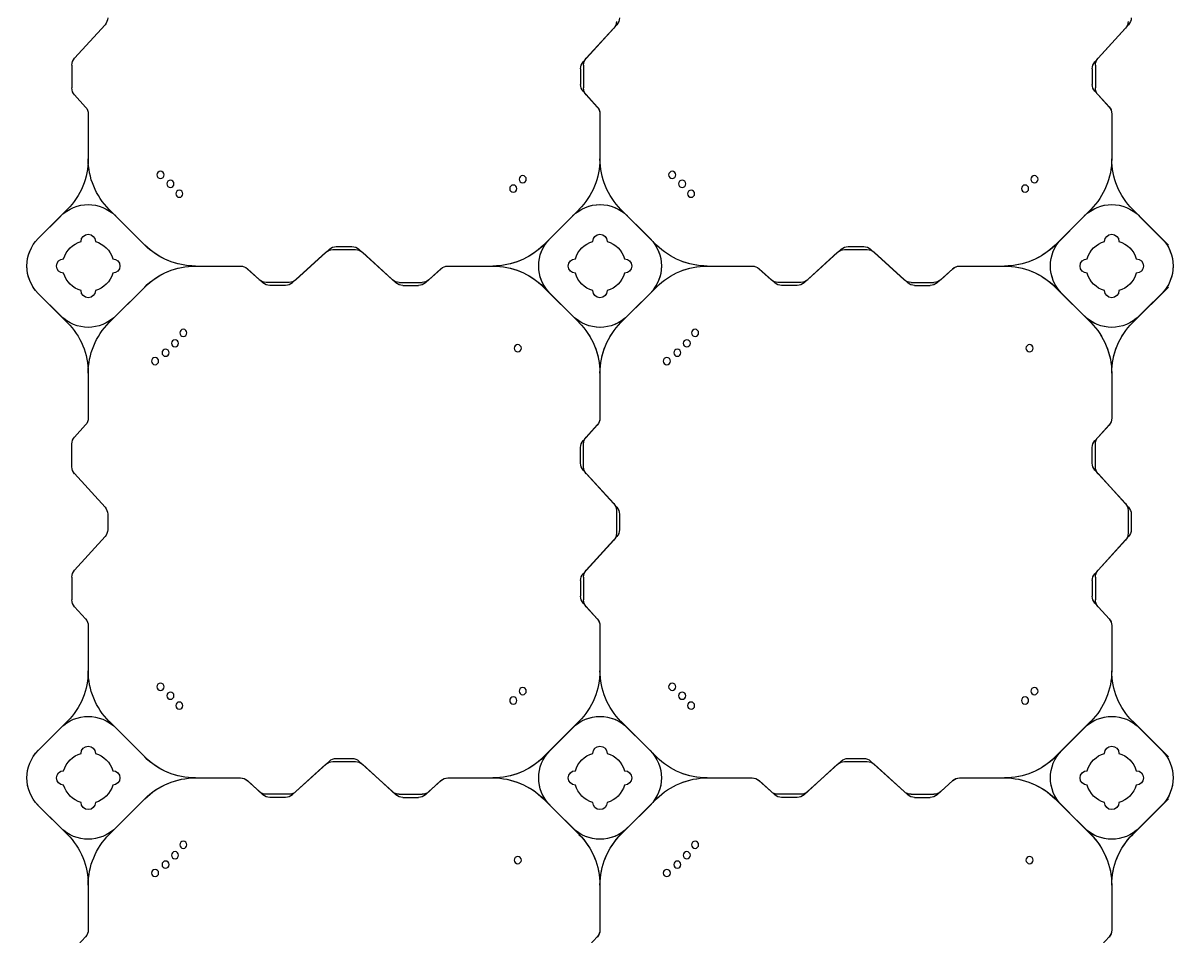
# Model space of a CAD drawing. Header units: millimetres. Extents: x -1612139 to -1260738, y 1141106 to 1536160.
# Drawn here: x -1336991 to -1335864, y 1186921 to 1187813 of the extents above; entities that cross this region are included whole.
import ezdxf

# ---------------------------------------------------------------- set-up
doc = ezdxf.new("R2010")
doc.units = ezdxf.units.MM
doc.header["$LTSCALE"] = 10
doc.layers.get('0').update_dxf_attribs({"linetype": 'CONTINUOUS'})
doc.layers.add('W-FLOAT_BOWL浮筒', color=253, linetype='CONTINUOUS')

# ---------------------------------------------------------------- blocks, each defined once
blk = doc.blocks.new('蓝色')
at = {"layer": 'W-FLOAT_BOWL浮筒', "color": 5}
for p, q in [((8992.9, -1832.5), (9003.7, -1844.4)), ((9492.9, -1832.5), (9503.7, -1844.4)), ((9992.9, -1832.5), (10003.7, -1844.4)), ((9006.3, -1894.9), (9006.3, -1851.1)), ((9506.3, -1894.9), (9506.3, -1850.9)), ((9506.3, -1894.9), (9506.3, -1851.1)), ((10006.3, -1894.9), (10006.3, -1850.9)), ((10006.3, -1894.9), (10006.3, -1851.1)), ((8957.5, -1972.8), (8985.8, -1944.5)), ((9061.6, -1979.1), (9026.8, -1944.4)), ((9451.1, -1979.1), (9485.8, -1944.4)), ((9457.5, -1972.8), (9485.8, -1944.5)), ((9561.6, -1979.1), (9526.8, -1944.4)), ((9555.2, -1972.8), (9526.8, -1944.5)), ((9951.1, -1979.1), (9985.8, -1944.4)), ((9957.5, -1972.8), (9985.8, -1944.5)), ((10061.6, -1979.1), (10026.8, -1944.4)), ((10055.2, -1972.8), (10026.8, -1944.5)), ((8957.5, -1972.7), (8979.4, -1950.8)), ((9033.2, -1950.8), (9061.5, -1979.1)), ((9479.5, -1950.8), (9451.2, -1979.1)), ((9457.5, -1972.7), (9479.4, -1950.8)), ((9533.2, -1950.8), (9555.2, -1972.7)), ((9533.2, -1950.8), (9561.5, -1979.1)), ((9979.5, -1950.8), (9951.2, -1979.1)), ((9957.5, -1972.7), (9979.4, -1950.8)), ((10033.2, -1950.8), (10055.2, -1972.7)), ((10033.2, -1950.8), (10061.5, -1979.1)), ((9177, -1983.2), (9161.8, -1997)), ((9202.5, -1983.6), (9180.2, -1983.6)), ((9199, -1980.6), (9183.7, -1980.6)), ((9205.7, -1983.2), (9238.5, -2013)), ((9307, -1983.2), (9274.2, -2013)), ((9310.2, -1983.6), (9332.5, -1983.6)), ((9313.7, -1980.6), (9329, -1980.6)), ((9335.7, -1983.2), (9350.9, -1997)), ((9677, -1983.2), (9661.8, -1997)), ((9702.5, -1983.6), (9680.2, -1983.6)), ((9699, -1980.6), (9683.7, -1980.6)), ((9705.7, -1983.2), (9738.5, -2013)), ((9807, -1983.2), (9774.2, -2013)), ((9810.2, -1983.6), (9832.5, -1983.6)), ((9813.7, -1980.6), (9829, -1980.6)), ((9835.7, -1983.2), (9850.9, -1997)), ((9173.5, -1986.2), (9161.6, -1997)), ((9209.2, -1986.2), (9242, -2016)), ((9303.5, -1986.2), (9270.7, -2016)), ((9339.2, -1986.2), (9351.1, -1997)), ((9673.5, -1986.2), (9661.6, -1997)), ((9709.2, -1986.2), (9742, -2016)), ((9803.5, -1986.2), (9770.7, -2016)), ((9839.2, -1986.2), (9851.1, -1997)), ((9110.9, -1999.6), (9155.1, -1999.6)), ((9110.9, -1999.6), (9154.9, -1999.6)), ((9357.6, -1999.6), (9401.6, -1999.6)), ((9357.8, -1999.6), (9401.6, -1999.6)), ((9610.9, -1999.6), (9655.1, -1999.6)), ((9610.9, -1999.6), (9654.9, -1999.6)), ((9857.6, -1999.6), (9901.6, -1999.6)), ((9857.8, -1999.6), (9901.6, -1999.6)), ((9245.2, -2015.6), (9267.5, -2015.6)), ((9745.2, -2015.6), (9767.5, -2015.6)), ((8979.4, -2048.4), (8957.5, -2026.5)), ((8957.5, -2026.5), (8985.8, -2054.8)), ((9026.8, -2054.9), (9061.6, -2020.1)), ((9033.2, -2048.4), (9061.5, -2020.1)), ((9248.7, -2018.6), (9264, -2018.6)), ((9485.8, -2054.9), (9451.1, -2020.1)), ((9479.5, -2048.4), (9451.2, -2020.1)), ((9479.4, -2048.4), (9457.5, -2026.5)), ((9457.5, -2026.5), (9485.8, -2054.8)), ((9526.8, -2054.9), (9561.6, -2020.1)), ((9555.2, -2026.5), (9526.8, -2054.8)), ((9533.2, -2048.4), (9561.5, -2020.1)), ((9555.2, -2026.5), (9533.2, -2048.4)), ((9748.7, -2018.6), (9764, -2018.6)), ((9985.8, -2054.9), (9951.1, -2020.1)), ((9979.5, -2048.4), (9951.2, -2020.1)), ((9979.4, -2048.4), (9957.5, -2026.5)), ((9957.5, -2026.5), (9985.8, -2054.8)), ((10026.8, -2054.9), (10061.6, -2020.1)), ((10055.2, -2026.5), (10026.8, -2054.8)), ((10033.2, -2048.4), (10061.5, -2020.1)), ((10055.2, -2026.5), (10033.2, -2048.4)), ((9006.3, -2148.2), (9006.3, -2104.2)), ((9506.3, -2148.4), (9506.3, -2104.2)), ((9506.3, -2148.2), (9506.3, -2104.2)), ((10006.3, -2148.4), (10006.3, -2104.2)), ((10006.3, -2148.2), (10006.3, -2104.2)), ((8992.9, -2166.8), (9003.7, -2154.9)), ((9489.9, -2170.3), (9503.7, -2155.1)), ((9492.9, -2166.8), (9503.7, -2154.9)), ((9989.9, -2170.3), (10003.7, -2155.1)), ((9992.9, -2166.8), (10003.7, -2154.9)), ((8990.3, -2195.8), (8990.3, -2173.5)), ((9490.3, -2195.8), (9490.3, -2173.5)), ((9990.3, -2195.8), (9990.3, -2173.5)), ((9487.3, -2192.3), (9487.3, -2177)), ((9987.3, -2192.3), (9987.3, -2177)), ((8992.9, -2202.5), (9022.7, -2235.3)), ((9489.9, -2199), (9519.7, -2231.8)), ((9492.9, -2202.5), (9522.7, -2235.3)), ((9989.9, -2199), (10019.7, -2231.8)), ((9992.9, -2202.5), (10022.7, -2235.3)), ((9025.3, -2257.3), (9025.3, -2242)), ((9522.3, -2260.8), (9522.3, -2238.5)), ((9525.3, -2257.3), (9525.3, -2242)), ((10022.3, -2260.8), (10022.3, -2238.5)), ((10025.3, -2257.3), (10025.3, -2242)), ((8992.9, -2296.8), (9022.7, -2264)), ((9492.9, -2296.8), (9522.7, -2264)), ((9992.9, -2296.8), (10022.7, -2264)), ((9489.9, -2300.3), (9519.7, -2267.5)), ((9989.9, -2300.3), (10019.7, -2267.5)), ((8990.3, -2303.5), (8990.3, -2325.8)), ((9487.3, -2307), (9487.3, -2322.3)), ((9490.3, -2303.5), (9490.3, -2325.8)), ((9987.3, -2307), (9987.3, -2322.3)), ((9990.3, -2303.5), (9990.3, -2325.8)), ((8992.9, -2332.5), (9003.7, -2344.4)), ((9489.9, -2329), (9503.7, -2344.2)), ((9492.9, -2332.5), (9503.7, -2344.4)), ((9989.9, -2329), (10003.7, -2344.2)), ((9992.9, -2332.5), (10003.7, -2344.4)), ((9006.3, -2394.9), (9006.3, -2351.1)), ((9506.3, -2394.9), (9506.3, -2350.9)), ((9506.3, -2394.9), (9506.3, -2351.1)), ((10006.3, -2394.9), (10006.3, -2350.9)), ((10006.3, -2394.9), (10006.3, -2351.1)), ((8957.5, -2472.8), (8985.8, -2444.5)), ((9061.6, -2479.1), (9026.8, -2444.4)), ((9451.1, -2479.1), (9485.8, -2444.4)), ((9457.5, -2472.8), (9485.8, -2444.5)), ((9561.6, -2479.1), (9526.8, -2444.4)), ((9555.2, -2472.8), (9526.8, -2444.5)), ((9951.1, -2479.1), (9985.8, -2444.4)), ((9957.5, -2472.8), (9985.8, -2444.5)), ((10061.6, -2479.1), (10026.8, -2444.4)), ((10055.2, -2472.8), (10026.8, -2444.5)), ((8957.5, -2472.7), (8979.4, -2450.8)), ((9033.2, -2450.8), (9061.5, -2479.1)), ((9479.5, -2450.8), (9451.2, -2479.1)), ((9457.5, -2472.7), (9479.4, -2450.8)), ((9533.2, -2450.8), (9555.2, -2472.7)), ((9533.2, -2450.8), (9561.5, -2479.1)), ((9979.5, -2450.8), (9951.2, -2479.1)), ((9957.5, -2472.7), (9979.4, -2450.8)), ((10033.2, -2450.8), (10055.2, -2472.7)), ((10033.2, -2450.8), (10061.5, -2479.1)), ((9173.5, -2486.2), (9161.6, -2497)), ((9177, -2483.2), (9161.8, -2497)), ((9202.5, -2483.6), (9180.2, -2483.6)), ((9199, -2480.6), (9183.7, -2480.6)), ((9205.7, -2483.2), (9238.5, -2513)), ((9209.2, -2486.2), (9242, -2516)), ((9303.5, -2486.2), (9270.7, -2516)), ((9307, -2483.2), (9274.2, -2513)), ((9310.2, -2483.6), (9332.5, -2483.6)), ((9313.7, -2480.6), (9329, -2480.6)), ((9335.7, -2483.2), (9350.9, -2497)), ((9339.2, -2486.2), (9351.1, -2497)), ((9673.5, -2486.2), (9661.6, -2497)), ((9677, -2483.2), (9661.8, -2497)), ((9702.5, -2483.6), (9680.2, -2483.6)), ((9699, -2480.6), (9683.7, -2480.6)), ((9705.7, -2483.2), (9738.5, -2513)), ((9709.2, -2486.2), (9742, -2516)), ((9803.5, -2486.2), (9770.7, -2516)), ((9807, -2483.2), (9774.2, -2513)), ((9810.2, -2483.6), (9832.5, -2483.6)), ((9813.7, -2480.6), (9829, -2480.6)), ((9835.7, -2483.2), (9850.9, -2497)), ((9839.2, -2486.2), (9851.1, -2497)), ((9110.9, -2499.6), (9155.1, -2499.6)), ((9110.9, -2499.6), (9154.9, -2499.6)), ((9357.6, -2499.6), (9401.6, -2499.6)), ((9357.8, -2499.6), (9401.6, -2499.6)), ((9610.9, -2499.6), (9655.1, -2499.6)), ((9610.9, -2499.6), (9654.9, -2499.6)), ((9857.6, -2499.6), (9901.6, -2499.6)), ((9857.8, -2499.6), (9901.6, -2499.6)), ((9026.8, -2554.9), (9061.6, -2520.1)), ((9033.2, -2548.4), (9061.5, -2520.1)), ((9245.2, -2515.6), (9267.5, -2515.6)), ((9248.7, -2518.6), (9264, -2518.6)), ((9485.8, -2554.9), (9451.1, -2520.1)), ((9479.5, -2548.4), (9451.2, -2520.1)), ((9526.8, -2554.9), (9561.6, -2520.1)), ((9533.2, -2548.4), (9561.5, -2520.1)), ((9745.2, -2515.6), (9767.5, -2515.6)), ((9748.7, -2518.6), (9764, -2518.6)), ((9985.8, -2554.9), (9951.1, -2520.1)), ((9979.5, -2548.4), (9951.2, -2520.1)), ((10026.8, -2554.9), (10061.6, -2520.1)), ((10033.2, -2548.4), (10061.5, -2520.1)), ((8979.4, -2548.4), (8957.5, -2526.5)), ((8957.5, -2526.5), (8985.8, -2554.8)), ((9479.4, -2548.4), (9457.5, -2526.5)), ((9457.5, -2526.5), (9485.8, -2554.8)), ((9555.2, -2526.5), (9526.8, -2554.8)), ((9555.2, -2526.5), (9533.2, -2548.4)), ((9979.4, -2548.4), (9957.5, -2526.5)), ((9957.5, -2526.5), (9985.8, -2554.8)), ((10055.2, -2526.5), (10026.8, -2554.8)), ((10055.2, -2526.5), (10033.2, -2548.4)), ((9006.3, -2648.2), (9006.3, -2604.2)), ((9506.3, -2648.4), (9506.3, -2604.2)), ((9506.3, -2648.2), (9506.3, -2604.2)), ((10006.3, -2648.4), (10006.3, -2604.2)), ((10006.3, -2648.2), (10006.3, -2604.2)), ((8992.9, -2666.8), (9003.7, -2654.9)), ((9489.9, -2670.3), (9503.7, -2655.1)), ((9492.9, -2666.8), (9503.7, -2654.9)), ((9989.9, -2670.3), (10003.7, -2655.1)), ((9992.9, -2666.8), (10003.7, -2654.9)), ((8990.3, -2695.8), (8990.3, -2673.5)), ((9487.3, -2692.3), (9487.3, -2677)), ((9490.3, -2695.8), (9490.3, -2673.5)), ((9987.3, -2692.3), (9987.3, -2677)), ((9990.3, -2695.8), (9990.3, -2673.5)), ((8992.9, -2702.5), (9022.7, -2735.3)), ((9489.9, -2699), (9519.7, -2731.8)), ((9492.9, -2702.5), (9522.7, -2735.3)), ((9989.9, -2699), (10019.7, -2731.8)), ((9992.9, -2702.5), (10022.7, -2735.3))]:
    blk.add_line(p, q, dxfattribs=at)
for centre in [(9071.6, -1906.7), (9571.6, -1906.7), (9081.9, -1914.9), (9426, -1919.3), (9581.9, -1914.9), (9926, -1919.3), (9091.1, -1924.1), (9591.1, -1924.1), (9099.2, -1934.3), (9599.2, -1934.3), (9095.3, -2070.2), (9421.6, -2075.2), (9595.3, -2070.2), (9921.6, -2075.2), (9076.9, -2088.6), (9086.6, -2079.9), (9430.8, -2084.4), (9576.9, -2088.6), (9586.6, -2079.9), (9930.8, -2084.4), (9071.6, -2406.7), (9081.9, -2414.9), (9571.6, -2406.7), (9581.9, -2414.9), (9091.1, -2424.1), (9426, -2419.3), (9591.1, -2424.1), (9926, -2419.3), (9099.2, -2434.3), (9599.2, -2434.3), (9095.3, -2570.2), (9595.3, -2570.2), (9086.6, -2579.9), (9421.6, -2575.2), (9430.8, -2584.4), (9586.6, -2579.9), (9921.6, -2575.2), (9930.8, -2584.4), (9076.9, -2588.6), (9576.9, -2588.6)]:
    blk.add_circle(centre, 3.5, dxfattribs=at)
for centre, radius, start, end in [((8996.3, -1851.1), 10, 0, 42.2737), ((9496.3, -1850.9), 10, 0, 42.2737), ((9496.3, -1851.1), 10, 0, 42.2737), ((9996.3, -1850.9), 10, 0, 42.2737), ((9996.3, -1851.1), 10, 0, 42.2737), ((8936.3, -1895), 70, 315, 0), ((9076.3, -1894.9), 70, 180, 225), ((9436.3, -1894.9), 70, 315, 0), ((9436.3, -1895), 70, 315, 0), ((9576.3, -1894.9), 70, 180, 225), ((9576.3, -1895), 70, 180, 225), ((9936.3, -1894.9), 70, 315, 0), ((9936.3, -1895), 70, 315, 0), ((10076.3, -1894.9), 70, 180, 225), ((10076.3, -1895), 70, 180, 225), ((9006.3, -1977.7), 38, 45, 135), ((9506.3, -1977.7), 38, 45, 135), ((9506.4, -1977.7), 38, 45, 135), ((10006.3, -1977.7), 38, 45, 135), ((10006.4, -1977.7), 38, 45, 135), ((8984.4, -1999.6), 38, 135, 225), ((8984.4, -1999.7), 38, 135, 225), ((9006.3, -1975.6), 7, 0, 180), ((9006.3, -1975.6), 7, 0, 180), ((9484.4, -1999.6), 38, 135, 225), ((9484.4, -1999.7), 38, 135, 225), ((9506.3, -1975.6), 7, 0, 180), ((9506.3, -1975.6), 7, 0, 180), ((9506.3, -1975.6), 7, 0, 180), ((9506.3, -1975.6), 7, 0, 180), ((9528.3, -1999.6), 38, 315, 45), ((9528.3, -1999.7), 38, 315, 45), ((9984.4, -1999.6), 38, 135, 225), ((9984.4, -1999.7), 38, 135, 225), ((10006.3, -1975.6), 7, 0, 180), ((10006.3, -1975.6), 7, 0, 180), ((10006.3, -1975.6), 7, 0, 180), ((10006.3, -1975.6), 7, 0, 180), ((10028.3, -1999.6), 38, 315, 45), ((10028.3, -1999.7), 38, 315, 45), ((9006.3, -1999.6), 25, 106.2602, 163.7398), ((9006.3, -1999.6), 25, 106.2602, 163.7398), ((9006.3, -1999.6), 25, 16.2602, 73.7398), ((9006.3, -1999.6), 25, 16.2602, 73.7398), ((9111, -1929.6), 70, 225, 270), ((9111.1, -1929.6), 70, 225, 270), ((9180.2, -1993.6), 10, 90, 132.2737), ((9183.7, -1990.6), 10, 90, 132.2737), ((9199, -1990.6), 10, 47.7263, 90), ((9202.5, -1993.6), 10, 47.7263, 90), ((9310.2, -1993.6), 10, 90, 132.2737), ((9313.7, -1990.6), 10, 90, 132.2737), ((9329, -1990.6), 10, 47.7263, 90), ((9332.5, -1993.6), 10, 47.7263, 90), ((9401.6, -1929.6), 70, 270, 315), ((9401.7, -1929.6), 70, 270, 315), ((9506.3, -1999.6), 25, 106.2602, 163.7398), ((9506.3, -1999.6), 25, 106.2602, 163.7398), ((9506.3, -1999.6), 25, 106.2602, 163.7398), ((9506.3, -1999.6), 25, 106.2602, 163.7398), ((9506.3, -1999.6), 25, 16.2602, 73.7398), ((9506.3, -1999.6), 25, 16.2602, 73.7398), ((9506.3, -1999.6), 25, 16.2602, 73.7398), ((9506.3, -1999.6), 25, 16.2602, 73.7398), ((9611, -1929.6), 70, 225, 270), ((9611.1, -1929.6), 70, 225, 270), ((9680.2, -1993.6), 10, 90, 132.2737), ((9683.7, -1990.6), 10, 90, 132.2737), ((9699, -1990.6), 10, 47.7263, 90), ((9702.5, -1993.6), 10, 47.7263, 90), ((9810.2, -1993.6), 10, 90, 132.2737), ((9813.7, -1990.6), 10, 90, 132.2737), ((9829, -1990.6), 10, 47.7263, 90), ((9832.5, -1993.6), 10, 47.7263, 90), ((9901.6, -1929.6), 70, 270, 315), ((9901.7, -1929.6), 70, 270, 315), ((10006.3, -1999.6), 25, 106.2602, 163.7398), ((10006.3, -1999.6), 25, 106.2602, 163.7398), ((10006.3, -1999.6), 25, 106.2602, 163.7398), ((10006.3, -1999.6), 25, 106.2602, 163.7398), ((10006.3, -1999.6), 25, 16.2602, 73.7398), ((10006.3, -1999.6), 25, 16.2602, 73.7398), ((10006.3, -1999.6), 25, 16.2602, 73.7398), ((10006.3, -1999.6), 25, 16.2602, 73.7398), ((8982.3, -1999.6), 7, 90, 270), ((8982.3, -1999.6), 7, 90, 270), ((9030.3, -1999.6), 7, 270, 90), ((9030.3, -1999.6), 7, 270, 90), ((9482.3, -1999.6), 7, 90, 270), ((9482.3, -1999.6), 7, 90, 270), ((9482.3, -1999.6), 7, 90, 270), ((9482.3, -1999.6), 7, 90, 270), ((9530.3, -1999.6), 7, 270, 90), ((9530.3, -1999.6), 7, 270, 90), ((9530.3, -1999.6), 7, 270, 90), ((9530.3, -1999.6), 7, 270, 90), ((9982.3, -1999.6), 7, 90, 270), ((9982.3, -1999.6), 7, 90, 270), ((9982.3, -1999.6), 7, 90, 270), ((9982.3, -1999.6), 7, 90, 270), ((10030.3, -1999.6), 7, 270, 90), ((10030.3, -1999.6), 7, 270, 90), ((10030.3, -1999.6), 7, 270, 90), ((10030.3, -1999.6), 7, 270, 90), ((9006.3, -1999.6), 25, 196.2602, 253.7398), ((9006.3, -1999.6), 25, 196.2602, 253.7398), ((9006.3, -1999.6), 25, 286.2602, 343.7398), ((9006.3, -1999.6), 25, 286.2602, 343.7398), ((9111, -2069.6), 70, 90, 135), ((9111.1, -2069.6), 70, 90, 135), ((9154.9, -1989.6), 10, 270, 312.2737), ((9155.1, -1989.6), 10, 270, 312.2737), ((9357.6, -1989.6), 10, 227.7263, 270), ((9357.8, -1989.6), 10, 227.7263, 270), ((9401.6, -2069.6), 70, 45, 90), ((9401.7, -2069.6), 70, 45, 90), ((9506.3, -1999.6), 25, 196.2602, 253.7398), ((9506.3, -1999.6), 25, 196.2602, 253.7398), ((9506.3, -1999.6), 25, 196.2602, 253.7398), ((9506.3, -1999.6), 25, 196.2602, 253.7398), ((9506.3, -1999.6), 25, 286.2602, 343.7398), ((9506.3, -1999.6), 25, 286.2602, 343.7398), ((9506.3, -1999.6), 25, 286.2602, 343.7398), ((9506.3, -1999.6), 25, 286.2602, 343.7398), ((9611, -2069.6), 70, 90, 135), ((9611.1, -2069.6), 70, 90, 135), ((9654.9, -1989.6), 10, 270, 312.2737), ((9655.1, -1989.6), 10, 270, 312.2737), ((9857.6, -1989.6), 10, 227.7263, 270), ((9857.8, -1989.6), 10, 227.7263, 270), ((9901.6, -2069.6), 70, 45, 90), ((9901.7, -2069.6), 70, 45, 90), ((10006.3, -1999.6), 25, 196.2602, 253.7398), ((10006.3, -1999.6), 25, 196.2602, 253.7398), ((10006.3, -1999.6), 25, 196.2602, 253.7398), ((10006.3, -1999.6), 25, 196.2602, 253.7398), ((10006.3, -1999.6), 25, 286.2602, 343.7398), ((10006.3, -1999.6), 25, 286.2602, 343.7398), ((10006.3, -1999.6), 25, 286.2602, 343.7398), ((10006.3, -1999.6), 25, 286.2602, 343.7398), ((9245.2, -2005.6), 10, 227.7263, 270), ((9248.7, -2008.6), 10, 227.7263, 270), ((9264, -2008.6), 10, 270, 312.2737), ((9267.5, -2005.6), 10, 270, 312.2737), ((9745.2, -2005.6), 10, 227.7263, 270), ((9748.7, -2008.6), 10, 227.7263, 270), ((9764, -2008.6), 10, 270, 312.2737), ((9767.5, -2005.6), 10, 270, 312.2737), ((9006.3, -2023.6), 7, 180, 0), ((9006.3, -2023.6), 7, 180, 0), ((9506.3, -2023.6), 7, 180, 0), ((9506.3, -2023.6), 7, 180, 0), ((9506.3, -2023.6), 7, 180, 0), ((9506.3, -2023.6), 7, 180, 0), ((10006.3, -2023.6), 7, 180, 0), ((10006.3, -2023.6), 7, 180, 0), ((10006.3, -2023.6), 7, 180, 0), ((10006.3, -2023.6), 7, 180, 0), ((9006.3, -2021.6), 38, 225, 315), ((9506.3, -2021.6), 38, 225, 315), ((9506.4, -2021.6), 38, 225, 315), ((10006.3, -2021.6), 38, 225, 315), ((10006.4, -2021.6), 38, 225, 315), ((8936.3, -2104.3), 70, 0, 45), ((9076.3, -2104.3), 70, 135, 180), ((9436.3, -2104.3), 70, 0, 45), ((9436.3, -2104.3), 70, 0, 45), ((9576.3, -2104.3), 70, 135, 180), ((9576.3, -2104.3), 70, 135, 180), ((9936.3, -2104.3), 70, 0, 45), ((9936.3, -2104.3), 70, 0, 45), ((10076.3, -2104.3), 70, 135, 180), ((10076.3, -2104.3), 70, 135, 180), ((8996.3, -2148.2), 10, 317.7263, 0), ((9496.3, -2148.2), 10, 317.7263, 0), ((9496.3, -2148.4), 10, 317.7263, 0), ((9996.3, -2148.2), 10, 317.7263, 0), ((9996.3, -2148.4), 10, 317.7263, 0), ((9000.3, -2173.5), 10, 137.7263, 180), ((9497.3, -2177), 10, 137.7263, 180), ((9500.3, -2173.5), 10, 137.7263, 180), ((9997.3, -2177), 10, 137.7263, 180), ((10000.3, -2173.5), 10, 137.7263, 180), ((9000.3, -2195.8), 10, 180, 222.2737), ((9497.3, -2192.3), 10, 180, 222.2737), ((9500.3, -2195.8), 10, 180, 222.2737), ((9997.3, -2192.3), 10, 180, 222.2737), ((10000.3, -2195.8), 10, 180, 222.2737), ((9512.3, -2238.5), 10, 0, 42.2737), ((10012.3, -2238.5), 10, 0, 42.2737), ((9015.3, -2242), 10, 0, 42.2737), ((9515.3, -2242), 10, 0, 42.2737), ((10015.3, -2242), 10, 0, 42.2737), ((9015.3, -2257.3), 10, 317.7263, 0), ((9512.3, -2260.8), 10, 317.7263, 0), ((9515.3, -2257.3), 10, 317.7263, 0), ((10012.3, -2260.8), 10, 317.7263, 0), ((10015.3, -2257.3), 10, 317.7263, 0), ((9000.3, -2303.5), 10, 137.7263, 180), ((9500.3, -2303.5), 10, 137.7263, 180), ((10000.3, -2303.5), 10, 137.7263, 180), ((9497.3, -2307), 10, 137.7263, 180), ((9997.3, -2307), 10, 137.7263, 180), ((9497.3, -2322.3), 10, 180, 222.2737), ((9997.3, -2322.3), 10, 180, 222.2737), ((9000.3, -2325.8), 10, 180, 222.2737), ((9500.3, -2325.8), 10, 180, 222.2737), ((10000.3, -2325.8), 10, 180, 222.2737), ((8996.3, -2351.1), 10, 0, 42.2737), ((9496.3, -2350.9), 10, 0, 42.2737), ((9496.3, -2351.1), 10, 0, 42.2737), ((9996.3, -2350.9), 10, 0, 42.2737), ((9996.3, -2351.1), 10, 0, 42.2737), ((8936.3, -2395), 70, 315, 0), ((9076.3, -2394.9), 70, 180, 225), ((9436.3, -2394.9), 70, 315, 0), ((9436.3, -2395), 70, 315, 0), ((9576.3, -2394.9), 70, 180, 225), ((9576.3, -2395), 70, 180, 225), ((9936.3, -2394.9), 70, 315, 0), ((9936.3, -2395), 70, 315, 0), ((10076.3, -2394.9), 70, 180, 225), ((10076.3, -2395), 70, 180, 225), ((9006.3, -2477.7), 38, 45, 135), ((9506.3, -2477.7), 38, 45, 135), ((9506.4, -2477.7), 38, 45, 135), ((10006.3, -2477.7), 38, 45, 135), ((10006.4, -2477.7), 38, 45, 135), ((9006.3, -2475.6), 7, 0, 180), ((9006.3, -2475.6), 7, 0, 180), ((9506.3, -2475.6), 7, 0, 180), ((9506.3, -2475.6), 7, 0, 180), ((9506.3, -2475.6), 7, 0, 180), ((9506.3, -2475.6), 7, 0, 180), ((10006.3, -2475.6), 7, 0, 180), ((10006.3, -2475.6), 7, 0, 180), ((10006.3, -2475.6), 7, 0, 180), ((10006.3, -2475.6), 7, 0, 180), ((8984.4, -2499.6), 38, 135, 225), ((8984.4, -2499.7), 38, 135, 225), ((9006.3, -2499.6), 25, 106.2602, 163.7398), ((9006.3, -2499.6), 25, 106.2602, 163.7398), ((9006.3, -2499.6), 25, 16.2602, 73.7398), ((9006.3, -2499.6), 25, 16.2602, 73.7398), ((9111, -2429.6), 70, 225, 270), ((9111.1, -2429.6), 70, 225, 270), ((9401.6, -2429.6), 70, 270, 315), ((9401.7, -2429.6), 70, 270, 315), ((9484.4, -2499.6), 38, 135, 225), ((9484.4, -2499.7), 38, 135, 225), ((9506.3, -2499.6), 25, 106.2602, 163.7398), ((9506.3, -2499.6), 25, 106.2602, 163.7398), ((9506.3, -2499.6), 25, 106.2602, 163.7398), ((9506.3, -2499.6), 25, 106.2602, 163.7398), ((9506.3, -2499.6), 25, 16.2602, 73.7398), ((9506.3, -2499.6), 25, 16.2602, 73.7398), ((9506.3, -2499.6), 25, 16.2602, 73.7398), ((9506.3, -2499.6), 25, 16.2602, 73.7398), ((9528.3, -2499.6), 38, 315, 45), ((9528.3, -2499.7), 38, 315, 45), ((9611, -2429.6), 70, 225, 270), ((9611.1, -2429.6), 70, 225, 270), ((9901.6, -2429.6), 70, 270, 315), ((9901.7, -2429.6), 70, 270, 315), ((9984.4, -2499.6), 38, 135, 225), ((9984.4, -2499.7), 38, 135, 225), ((10006.3, -2499.6), 25, 106.2602, 163.7398), ((10006.3, -2499.6), 25, 106.2602, 163.7398), ((10006.3, -2499.6), 25, 106.2602, 163.7398), ((10006.3, -2499.6), 25, 106.2602, 163.7398), ((10006.3, -2499.6), 25, 16.2602, 73.7398), ((10006.3, -2499.6), 25, 16.2602, 73.7398), ((10006.3, -2499.6), 25, 16.2602, 73.7398), ((10006.3, -2499.6), 25, 16.2602, 73.7398), ((10028.3, -2499.6), 38, 315, 45), ((10028.3, -2499.7), 38, 315, 45), ((9180.2, -2493.6), 10, 90, 132.2737), ((9183.7, -2490.6), 10, 90, 132.2737), ((9199, -2490.6), 10, 47.7263, 90), ((9202.5, -2493.6), 10, 47.7263, 90), ((9310.2, -2493.6), 10, 90, 132.2737), ((9313.7, -2490.6), 10, 90, 132.2737), ((9329, -2490.6), 10, 47.7263, 90), ((9332.5, -2493.6), 10, 47.7263, 90), ((9680.2, -2493.6), 10, 90, 132.2737), ((9683.7, -2490.6), 10, 90, 132.2737), ((9699, -2490.6), 10, 47.7263, 90), ((9702.5, -2493.6), 10, 47.7263, 90), ((9810.2, -2493.6), 10, 90, 132.2737), ((9813.7, -2490.6), 10, 90, 132.2737), ((9829, -2490.6), 10, 47.7263, 90), ((9832.5, -2493.6), 10, 47.7263, 90), ((8982.3, -2499.6), 7, 90, 270), ((8982.3, -2499.6), 7, 90, 270), ((9030.3, -2499.6), 7, 270, 90), ((9030.3, -2499.6), 7, 270, 90), ((9111, -2569.6), 70, 90, 135), ((9111.1, -2569.6), 70, 90, 135), ((9154.9, -2489.6), 10, 270, 312.2737), ((9155.1, -2489.6), 10, 270, 312.2737), ((9357.6, -2489.6), 10, 227.7263, 270), ((9357.8, -2489.6), 10, 227.7263, 270), ((9401.6, -2569.6), 70, 45, 90), ((9401.7, -2569.6), 70, 45, 90), ((9482.3, -2499.6), 7, 90, 270), ((9482.3, -2499.6), 7, 90, 270), ((9482.3, -2499.6), 7, 90, 270), ((9482.3, -2499.6), 7, 90, 270), ((9530.3, -2499.6), 7, 270, 90), ((9530.3, -2499.6), 7, 270, 90), ((9530.3, -2499.6), 7, 270, 90), ((9530.3, -2499.6), 7, 270, 90), ((9611, -2569.6), 70, 90, 135), ((9611.1, -2569.6), 70, 90, 135), ((9654.9, -2489.6), 10, 270, 312.2737), ((9655.1, -2489.6), 10, 270, 312.2737), ((9857.6, -2489.6), 10, 227.7263, 270), ((9857.8, -2489.6), 10, 227.7263, 270), ((9901.6, -2569.6), 70, 45, 90), ((9901.7, -2569.6), 70, 45, 90), ((9982.3, -2499.6), 7, 90, 270), ((9982.3, -2499.6), 7, 90, 270), ((9982.3, -2499.6), 7, 90, 270), ((9982.3, -2499.6), 7, 90, 270), ((10030.3, -2499.6), 7, 270, 90), ((10030.3, -2499.6), 7, 270, 90), ((10030.3, -2499.6), 7, 270, 90), ((10030.3, -2499.6), 7, 270, 90), ((9006.3, -2499.6), 25, 196.2602, 253.7398), ((9006.3, -2499.6), 25, 196.2602, 253.7398), ((9006.3, -2499.6), 25, 286.2602, 343.7398), ((9006.3, -2499.6), 25, 286.2602, 343.7398), ((9245.2, -2505.6), 10, 227.7263, 270), ((9267.5, -2505.6), 10, 270, 312.2737), ((9506.3, -2499.6), 25, 196.2602, 253.7398), ((9506.3, -2499.6), 25, 196.2602, 253.7398), ((9506.3, -2499.6), 25, 196.2602, 253.7398), ((9506.3, -2499.6), 25, 196.2602, 253.7398), ((9506.3, -2499.6), 25, 286.2602, 343.7398), ((9506.3, -2499.6), 25, 286.2602, 343.7398), ((9506.3, -2499.6), 25, 286.2602, 343.7398), ((9506.3, -2499.6), 25, 286.2602, 343.7398), ((9745.2, -2505.6), 10, 227.7263, 270), ((9767.5, -2505.6), 10, 270, 312.2737), ((10006.3, -2499.6), 25, 196.2602, 253.7398), ((10006.3, -2499.6), 25, 196.2602, 253.7398), ((10006.3, -2499.6), 25, 196.2602, 253.7398), ((10006.3, -2499.6), 25, 196.2602, 253.7398), ((10006.3, -2499.6), 25, 286.2602, 343.7398), ((10006.3, -2499.6), 25, 286.2602, 343.7398), ((10006.3, -2499.6), 25, 286.2602, 343.7398), ((10006.3, -2499.6), 25, 286.2602, 343.7398), ((9006.3, -2523.6), 7, 180, 0), ((9006.3, -2523.6), 7, 180, 0), ((9248.7, -2508.6), 10, 227.7263, 270), ((9264, -2508.6), 10, 270, 312.2737), ((9506.3, -2523.6), 7, 180, 0), ((9506.3, -2523.6), 7, 180, 0), ((9506.3, -2523.6), 7, 180, 0), ((9506.3, -2523.6), 7, 180, 0), ((9748.7, -2508.6), 10, 227.7263, 270), ((9764, -2508.6), 10, 270, 312.2737), ((10006.3, -2523.6), 7, 180, 0), ((10006.3, -2523.6), 7, 180, 0), ((10006.3, -2523.6), 7, 180, 0), ((10006.3, -2523.6), 7, 180, 0), ((9006.3, -2521.6), 38, 225, 315), ((8936.3, -2604.3), 70, 0, 45), ((9076.3, -2604.3), 70, 135, 180), ((9506.3, -2521.6), 38, 225, 315), ((9506.4, -2521.6), 38, 225, 315), ((9436.3, -2604.3), 70, 0, 45), ((9436.3, -2604.3), 70, 0, 45), ((9576.3, -2604.3), 70, 135, 180), ((9576.3, -2604.3), 70, 135, 180), ((10006.3, -2521.6), 38, 225, 315), ((10006.4, -2521.6), 38, 225, 315), ((9936.3, -2604.3), 70, 0, 45), ((9936.3, -2604.3), 70, 0, 45), ((10076.3, -2604.3), 70, 135, 180), ((10076.3, -2604.3), 70, 135, 180), ((8996.3, -2648.2), 10, 317.7263, 0), ((9496.3, -2648.2), 10, 317.7263, 0), ((9496.3, -2648.4), 10, 317.7263, 0), ((9996.3, -2648.2), 10, 317.7263, 0), ((9996.3, -2648.4), 10, 317.7263, 0), ((9000.3, -2673.5), 10, 137.7263, 180), ((9497.3, -2677), 10, 137.7263, 180), ((9500.3, -2673.5), 10, 137.7263, 180), ((9997.3, -2677), 10, 137.7263, 180), ((10000.3, -2673.5), 10, 137.7263, 180), ((9497.3, -2692.3), 10, 180, 222.2737), ((9997.3, -2692.3), 10, 180, 222.2737), ((9000.3, -2695.8), 10, 180, 222.2737), ((9500.3, -2695.8), 10, 180, 222.2737), ((10000.3, -2695.8), 10, 180, 222.2737), ((9015.3, -2742), 10, 0, 42.2737), ((9512.3, -2738.5), 10, 0, 42.2737), ((9515.3, -2742), 10, 0, 42.2737), ((10012.3, -2738.5), 10, 0, 42.2737), ((10015.3, -2742), 10, 0, 42.2737)]:
    blk.add_arc(centre, radius, start, end, dxfattribs=at)

msp = doc.modelspace()

# ---------------------------------------------------------------- block references
at = {"xscale": -1, "rotation": 180}
msp.add_blockref('蓝色', (-1345933.8, 1185076.5), dxfattribs=at)

doc.saveas('drawing.dxf')
